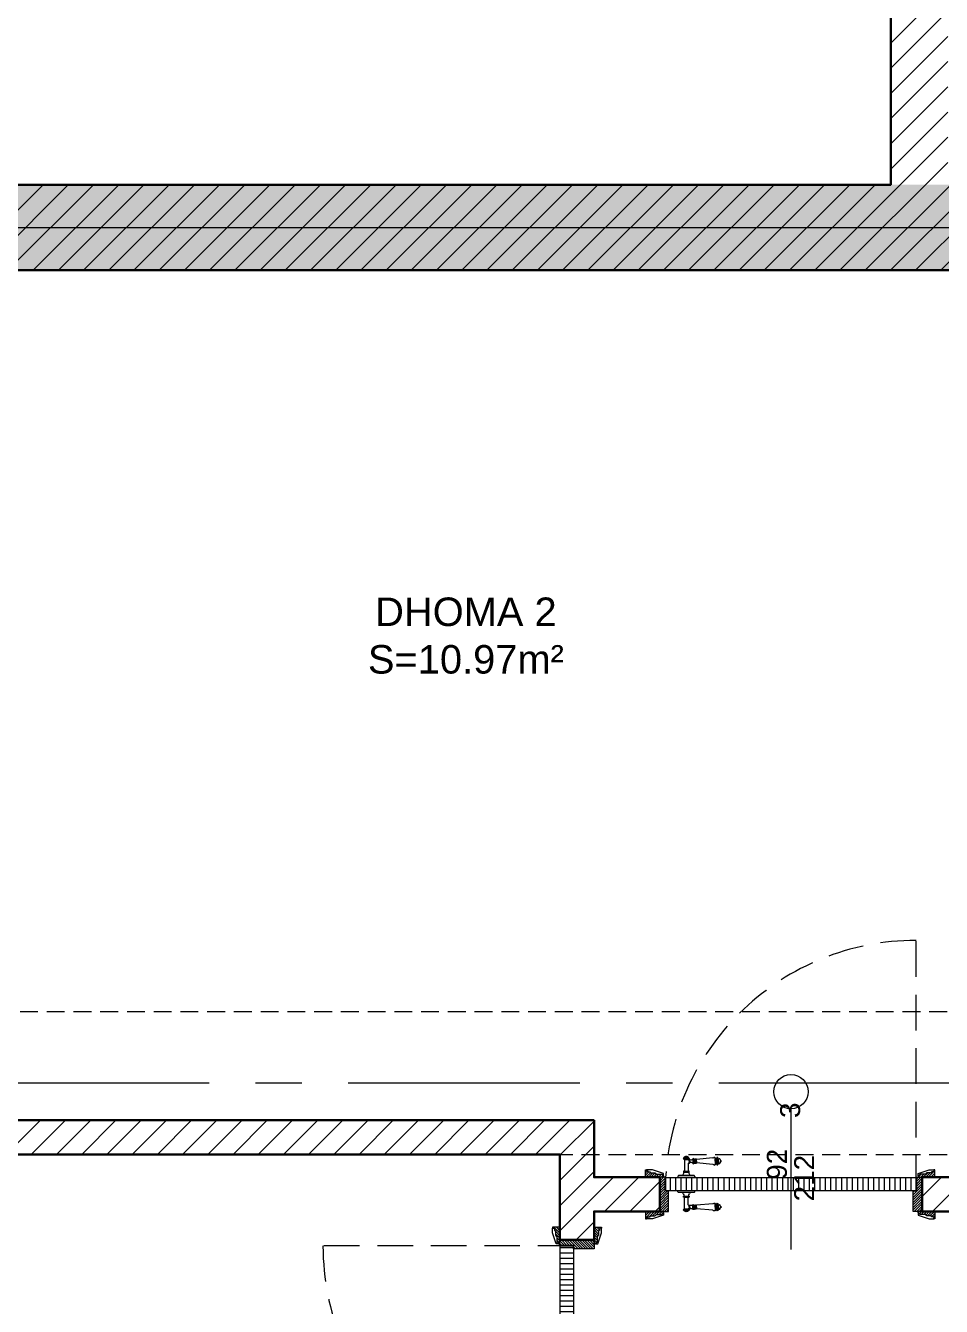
# Model space of a CAD drawing. Header units: centimetres. Extents: x 92587 to 105438, y -55119 to -48334.
# Drawn here: x 93549.8 to 93870.9, y -51350.6 to -50901.6 of the extents above; entities that cross this region are included whole.
import ezdxf

# ---------------------------------------------------------------- set-up
doc = ezdxf.new("R2010")
doc.units = ezdxf.units.CM
doc.header["$LTSCALE"] = 50
doc.header["$MEASUREMENT"] = 0
doc.linetypes.add('AXES', pattern=[2, 1.25, -0.25, 0.25, -0.25])
doc.linetypes.add('CACHE', pattern=[0.375, 0.25, -0.125])
doc.layers.get('0').update_dxf_attribs({"color": 8})
doc.layers.add('AXES', color=10, linetype='AXES')
doc.layers.add('TALUS', color=2, linetype='Continuous')
for name, color, linetype, lineweight in [('BETON CACHE', 4, 'CACHE', 5), ('CONSOLE ISOL.', 214, 'Continuous', 15), ('door', 44, 'Continuous', 5), ('MACONNERIE COUPE', 7, 'Continuous', 30), ('MACONNERIE HACHURE', 253, 'Continuous', 13)]:
    doc.layers.add(name, color=color, linetype=linetype, lineweight=lineweight)
doc.layers.add('DEMOL', color=7, linetype='Continuous', lineweight=60, true_color=0xa87e00)
doc.styles.add('GENERATED_STYLE_1', font='arial.ttf')
doc.styles.add('RS_TEXT_1.50', font='arial.ttf', dxfattribs={"height": 12.5})
doc.styles.add('RS_TXT_50', font='arial.ttf', dxfattribs={"height": 12.5})
doc.dimstyles.new('RS_50CM_LINEAIRE', dxfattribs={"dimscale": 5, "dimtxt": 12.5, "dimasz": 1.5, "dimexe": 1, "dimexo": 2.5, "dimgap": 1, "dimtad": 1, "dimdec": 1, "dimrnd": 0.5, "dimdsep": 46, "dimtxsty": 'RS_TXT_50', "dimblk1": 'ARCHTICK', "dimblk2": 'ARCHTICK', "dimsah": 1, "dimcen": 2.5, "dimdle": 1, "dimclrt": 4, "dimadec": 0, "dimazin": 2, "dimtfac": 1, "dimtdec": 1, "dimtix": 1, "dimtmove": 2, "dimatfit": 3, "dimfxl": 1, "dimtolj": 1, "dimtzin": 0, "dimarcsym": 0})

# ---------------------------------------------------------------- blocks, each defined once
blk = doc.blocks.new('A$C1cd8c289')
at = {"layer": 'AXES', "lineweight": 5, "ltscale": 1.3}
blk.add_line((3195, -410), (-1985, -410), dxfattribs=at)
blk = doc.blocks.new('door900')
at = {"color": 0}
for p, q in [((-9.3, 67.7), (9.3, 67.7)), ((9.3, 65.2), (-9.3, 65.2)), ((-6.8, 71.5), (-6.8, 70.2)), ((-5.5, 71.5), (-6.8, 71.5)), ((-6.8, 70.2), (6.8, 70.2)), ((-6.8, 62.7), (-6.8, 24)), ((-6.8, 62.7), (6.8, 62.7)), ((-5.5, 71.5), (5.5, 71.5)), ((5.5, 71.5), (6.8, 71.5)), ((6.8, 71.5), (6.8, 70.2)), ((8.7, 62.7), (6.8, 62.7)), ((6.8, 49.1), (6.8, 24)), ((8.7, 50.9), (8.7, 50.9)), ((10.5, 56.8), (10.5, 62.5)), ((10.5, 56.8), (10.5, 51.1)), ((12.7, 56.8), (12.7, 62.5)), ((12.7, 56.8), (12.7, 51.1)), ((22.5, 63.8), (22.5, 49.8)), ((26.5, 56.8), (26.5, 63.8)), ((26.5, 63.8), (29.1, 63.8)), ((26.5, 63.8), (29.1, 63.8)), ((26.5, 56.8), (26.5, 49.8)), ((26.5, 49.8), (29.1, 49.8)), ((26.5, 49.8), (29.1, 49.8)), ((29.1, 63.8), (29.1, 62.8)), ((29.1, 62.8), (29.1, 56.8)), ((29.1, 50.8), (29.1, 56.8)), ((29.1, 50.8), (29.1, 49.8)), ((29.1, 49.8), (29.1, 49.8)), ((31.1, 62.8), (31.1, 56.8)), ((31.1, 50.8), (31.1, 56.8)), ((34.1, 56.8), (34.1, 62.8)), ((34.1, 62.8), (34.1, 56.8)), ((34.1, 50.8), (34.1, 56.8)), ((34.1, 56.8), (34.1, 50.8)), ((92.8, 68.1), (36.2, 62.8)), ((36.2, 56.8), (36.2, 62.8)), ((36.2, 56.8), (36.2, 50.8)), ((92.8, 45.5), (36.2, 50.8)), ((101.2, 67.3), (103.2, 68)), ((101.2, 56.8), (101.2, 67.3)), ((101.2, 56.8), (101.2, 46.3)), ((101.2, 46.3), (103.2, 45.7)), ((103.2, 68), (103.2, 67.7)), ((103.2, 56.8), (103.2, 68)), ((103.2, 56.8), (103.2, 46.3)), ((103.2, 45.9), (103.2, 45.7)), ((106.5, 68), (105.5, 67.3)), ((105.5, 56.8), (105.5, 67.3)), ((105.5, 56.8), (105.5, 46.3)), ((106.5, 45.7), (105.5, 46.3)), ((106.5, 56.8), (106.5, 68)), ((106.5, 56.8), (106.5, 45.7)), ((110.7, 68), (111.8, 67.3)), ((110.7, 56.8), (110.7, 68)), ((110.7, 56.8), (110.7, 45.7)), ((110.7, 45.7), (111.8, 46.3)), ((111.8, 56.8), (111.8, 67.3)), ((111.8, 66.2), (113.3, 66.2)), ((111.8, 56.8), (111.8, 46.3)), ((111.8, 47.5), (113.3, 47.5)), ((113.3, 56.8), (113.3, 66.2)), ((113.3, 56.8), (113.3, 47.5)), ((120.5, 56.8), (120.5, 58.6)), ((120.5, 56.8), (120.5, 55)), ((-30, 3), (-30, 0)), ((30, 0), (-30, 0)), ((27, 6), (-27, 6)), ((-8.3, 22.3), (8.3, 22.3)), ((-8.3, 18.3), (8.3, 18.3)), ((30, 3), (30, 0))]:
    blk.add_line(p, q, dxfattribs=at)
for centre, radius, start, end in [((-9.3, 66.5), 1.25, 90, 270), ((-6.8, 67.7), 2.51, 90.115, 179.885), ((-6.8, 65.2), 2.51, 180.115, 269.885), ((0, 64), 9.29, 53.4104, 126.5896), ((6.8, 67.7), 2.51, 0.115, 89.885), ((6.8, 65.2), 2.51, 270.115, 359.885), ((8.7, 49), 1.91, 88.7426, 178.1515), ((8.6, 64.9), 2.15, 272.7029, 297.6142), ((8.6, 48.8), 2.15, 62.3858, 87.2971), ((9.3, 66.5), 1.25, 270, 90), ((10, 62.5), 0.561, 3.7097, 127.9634), ((10, 51.1), 0.561, 232.0366, 356.2903), ((11.6, 62.5), 1.1, 0.0106, 179.9894), ((11.6, 51.1), 1.1, 180.0106, 359.9894), ((16.7, 70.5), 8.83, 243.5466, 311.3694), ((16.7, 43.2), 8.83, 48.6306, 116.4534), ((24.5, 63.7), 2.01, 4.1469, 175.8531), ((24.5, 50), 2.01, 184.1469, 355.8531), ((30.1, 62.8), 1.03, 0, 180.0014), ((30.1, 50.8), 1.03, 179.9972, 0), ((32.6, 62.8), 1.48, 0, 180), ((32.6, 50.8), 1.48, 180, 0), ((35.2, 62.8), 1.03, 0, 180), ((32.6, 62.8), 1.48, 1.563306237032948e-10, 2.08440831604393e-10), ((35.2, 50.8), 1.03, 180, 0), ((93.1, 72.5), 4.4, 266.3976, 315.6468), ((93.1, 41.1), 4.4, 44.3532, 93.6024), ((98.3, 67.4), 2.89, 358.3861, 135.6468), ((98.3, 46.2), 2.89, 224.3532, 1.6139), ((104.3, 67.6), 1.15, 170.914, 348.1019), ((104.3, 46.1), 1.15, 11.8981, 189.086), ((108.6, 68), 2.1, 0, 180), ((108.6, 45.7), 2.1, 180, 0), ((115.5, 62.5), 2.84, 13.4568, 140.4953), ((115.5, 51.2), 2.84, 219.5047, 346.5432), ((127.9, 65.2), 9.88, 191.9991, 221.6757), ((127.9, 48.5), 9.88, 138.3243, 168.0009), ((120.5, 56.8), 1.79, 0, 90), ((120.5, 56.8), 1.79, 270, 0), ((-27, 3), 3, 90, 180), ((-6.8, 6), 6, 130.5908, 180), ((-16.6, 16.6), 8.41, 314.3689, 12.0705), ((-8.3, 20.3), 2, 90, 270), ((-8.5, 24), 1.71, 275.059, 359.7825), ((8.5, 24), 1.71, 180.2175, 264.941), ((16.6, 16.6), 8.41, 167.9295, 225.6311), ((8.3, 20.3), 2, 270, 90), ((6.8, 6), 6, 0, 49.4092), ((27, 3), 3, 0, 90)]:
    blk.add_arc(centre, radius, start, end, dxfattribs=at)
blk = doc.blocks.new('_ArchTick')
at = {"color": 0, "linetype": 'ByBlock', "const_width": 0.15}
blk.add_lwpolyline([(-0.5, -0.5), (0.5, 0.5)], dxfattribs=at)
blk = doc.blocks.new('*D2856')
at = {"layer": 'Defpoints', "color": 0, "ltscale": 0.5, "transparency": 16777216}
for p in [(93429.11, -50828.34), (93934.11, -50987.36), (93429.11, -51247.36)]:
    blk.add_point(p, dxfattribs=at)
at = {"layer": 'TALUS', "color": 0, "lineweight": -2, "ltscale": 0.5, "transparency": 16777216}
for p, q in [((93429.11, -51234.86), (93429.11, -50823.34)), ((93934.11, -50974.86), (93934.11, -50823.34)), ((93939.11, -50828.34), (93424.11, -50828.34))]:
    blk.add_line(p, q, dxfattribs=at)
at = {"layer": 'TALUS', "color": 0, "lineweight": -2, "ltscale": 0.5, "transparency": 16777216, "xscale": 7.5, "yscale": 7.5, "zscale": 7.5, "rotation": 180}
blk.add_blockref('_ArchTick', (93429.11, -50828.34), dxfattribs=at)
at = {"layer": 'TALUS', "color": 0, "lineweight": -2, "ltscale": 0.5, "transparency": 16777216, "xscale": 7.5, "yscale": 7.5, "zscale": 7.5}
blk.add_blockref('_ArchTick', (93934.11, -50828.34), dxfattribs=at)
at = {"layer": 'TALUS', "color": 4, "ltscale": 0.5, "transparency": 16777216, "insert": (93681.61, -50816.96), "char_height": 12.5, "attachment_point": 5, "style": 'RS_TXT_50'}
blk.add_mtext('\\A1;505', dxfattribs=at)

msp = doc.modelspace()

# ---------------------------------------------------------------- hatches: boundary and pattern name
at = {"layer": 'door'}
h = msp.add_hatch(dxfattribs=at)
h.set_pattern_fill('ANSI31', color=256, scale=5, angle=900)
h.set_pattern_definition([(225, (241433.3658, -108524.3326), (0.4419417382, -0.4419417382), [])])
h.paths.add_polyline_path([(93772.11, -51317.36), (93775.25, -51317.36), (93775.25, -51310.18), (93773.99, -51310.18), (93773.99, -51305.36), (93772.11, -51305.36)])
edge = h.paths.add_edge_path()
edge.add_line((93768.36, -51319.25), (93768.78, -51319.25))
edge.add_line((93768.78, -51319.25), (93768.78, -51318.93))
edge.add_line((93768.78, -51318.93), (93770.54, -51318.93))
edge.add_line((93770.54, -51318.93), (93770.54, -51318.72))
edge.add_arc((93770.54, -51318.41), 0.314, 270, 360)
edge.add_line((93770.85, -51318.41), (93772.95, -51318.41))
edge.add_line((93772.95, -51318.41), (93772.95, -51318.2))
edge.add_arc((93772.95, -51317.89), 0.314, 270, 360)
edge.add_line((93773.26, -51317.89), (93773.47, -51317.89))
edge.add_line((93773.47, -51317.89), (93773.47, -51317.36))
edge.add_line((93773.47, -51317.36), (93767.11, -51317.36))
edge.add_line((93767.11, -51317.36), (93767.11, -51319.98))
edge.add_line((93767.11, -51319.98), (93767.52, -51319.98))
edge.add_line((93767.52, -51319.98), (93767.52, -51319.67))
edge.add_line((93767.52, -51319.67), (93767.94, -51319.67))
edge.add_arc((93768.36, -51319.67), 0.419, 90, 180, ccw=False)
edge = h.paths.add_edge_path()
edge.add_line((93768.36, -51303.48), (93768.78, -51303.48))
edge.add_line((93768.78, -51303.48), (93768.78, -51303.79))
edge.add_line((93768.78, -51303.79), (93770.54, -51303.79))
edge.add_line((93770.54, -51303.79), (93770.54, -51304))
edge.add_arc((93770.54, -51304.31), 0.314, 0, 90, ccw=False)
edge.add_line((93770.85, -51304.31), (93772.95, -51304.31))
edge.add_line((93772.95, -51304.31), (93772.95, -51304.52))
edge.add_arc((93772.95, -51304.84), 0.314, 0, 90, ccw=False)
edge.add_line((93773.26, -51304.84), (93773.47, -51304.84))
edge.add_line((93773.47, -51304.84), (93773.47, -51305.36))
edge.add_line((93773.47, -51305.36), (93767.11, -51305.36))
edge.add_line((93767.11, -51305.36), (93767.11, -51302.74))
edge.add_line((93767.11, -51302.74), (93767.52, -51302.74))
edge.add_line((93767.52, -51302.74), (93767.52, -51303.06))
edge.add_line((93767.52, -51303.06), (93767.94, -51303.06))
edge.add_arc((93768.36, -51303.06), 0.419, 180, 270)
h = msp.add_hatch(dxfattribs=at)
h.set_pattern_fill('ANSI31', color=256, scale=15, angle=405)
h.set_pattern_definition([(90, (47924.6507, -152571.765), (-1.875, 2e-15), [])])
h.paths.add_polyline_path([(93862.01, -51310.13), (93774.2, -51310.13), (93774.2, -51305.41), (93862.01, -51305.41)])
h = msp.add_hatch(dxfattribs=at)
h.set_pattern_fill('ANSI31', color=256, scale=5, angle=900)
h.set_pattern_definition([(225, (241433.3658, -108524.3326), (0.4419417382, -0.4419417382), [])])
edge = h.paths.add_edge_path()
edge.add_line((93867.86, -51319.25), (93867.44, -51319.25))
edge.add_line((93867.44, -51319.25), (93867.44, -51318.93))
edge.add_line((93867.44, -51318.93), (93865.68, -51318.93))
edge.add_line((93865.68, -51318.93), (93865.68, -51318.72))
edge.add_arc((93865.68, -51318.41), 0.314, 180, 270, ccw=False)
edge.add_line((93865.37, -51318.41), (93863.27, -51318.41))
edge.add_line((93863.27, -51318.41), (93863.27, -51318.2))
edge.add_arc((93863.27, -51317.89), 0.314, 180, 270, ccw=False)
edge.add_line((93862.96, -51317.89), (93862.75, -51317.89))
edge.add_line((93862.75, -51317.89), (93862.75, -51317.36))
edge.add_line((93862.75, -51317.36), (93868.61, -51317.36))
edge.add_line((93868.61, -51317.36), (93868.61, -51319.98))
edge.add_line((93868.61, -51319.98), (93868.2, -51319.98))
edge.add_line((93868.2, -51319.98), (93868.2, -51319.67))
edge.add_line((93868.2, -51319.67), (93868.28, -51319.67))
edge.add_arc((93867.86, -51319.67), 0.419, 360, 450)
h.paths.add_polyline_path([(93864.11, -51317.36), (93860.97, -51317.36), (93860.97, -51310.18), (93862.22, -51310.18), (93862.22, -51305.36), (93864.11, -51305.36)])
edge = h.paths.add_edge_path()
edge.add_line((93867.86, -51303.48), (93867.44, -51303.48))
edge.add_line((93867.44, -51303.48), (93867.44, -51303.79))
edge.add_line((93867.44, -51303.79), (93865.68, -51303.79))
edge.add_line((93865.68, -51303.79), (93865.68, -51304))
edge.add_arc((93865.68, -51304.31), 0.314, 90, 180)
edge.add_line((93865.37, -51304.31), (93863.27, -51304.31))
edge.add_line((93863.27, -51304.31), (93863.27, -51304.52))
edge.add_arc((93863.27, -51304.84), 0.314, 90, 180)
edge.add_line((93862.96, -51304.84), (93862.75, -51304.84))
edge.add_line((93862.75, -51304.84), (93862.75, -51305.36))
edge.add_line((93862.75, -51305.36), (93868.61, -51305.36))
edge.add_line((93868.61, -51305.36), (93868.61, -51302.74))
edge.add_line((93868.61, -51302.74), (93868.2, -51302.74))
edge.add_line((93868.2, -51302.74), (93868.2, -51303.06))
edge.add_line((93868.2, -51303.06), (93868.28, -51303.06))
edge.add_arc((93867.86, -51303.06), 0.419, -90, 0, ccw=False)
h = msp.add_hatch(dxfattribs=at)
h.set_pattern_fill('ANSI31', color=256, scale=5, angle=990)
h.set_pattern_definition([(315, (150526.07865, 93141.89515), (0.4419417382, 0.4419417382), [])])
edge = h.paths.add_edge_path()
edge.add_line((93750.99, -51323.61), (93750.99, -51324.03))
edge.add_line((93750.99, -51324.03), (93750.68, -51324.03))
edge.add_line((93750.68, -51324.03), (93750.68, -51325.79))
edge.add_line((93750.68, -51325.79), (93750.47, -51325.79))
edge.add_arc((93750.16, -51325.79), 0.314, 270, 360, ccw=False)
edge.add_line((93750.16, -51326.11), (93750.16, -51328.2))
edge.add_line((93750.16, -51328.2), (93749.95, -51328.2))
edge.add_arc((93749.63, -51328.2), 0.314, -90, 0, ccw=False)
edge.add_line((93749.63, -51328.51), (93749.63, -51328.72))
edge.add_line((93749.63, -51328.72), (93749.11, -51328.72))
edge.add_line((93749.11, -51328.72), (93749.11, -51322.86))
edge.add_line((93749.11, -51322.86), (93751.73, -51322.86))
edge.add_line((93751.73, -51322.86), (93751.73, -51323.27))
edge.add_line((93751.73, -51323.27), (93751.41, -51323.27))
edge.add_line((93751.41, -51323.27), (93751.41, -51323.19))
edge.add_arc((93751.41, -51323.61), 0.419, 90, 180)
h.paths.add_polyline_path([(93749.11, -51327.36), (93749.11, -51330.51), (93741.93, -51330.51), (93741.93, -51329.25), (93737.11, -51329.25), (93737.11, -51327.36)])
edge = h.paths.add_edge_path()
edge.add_line((93735.22, -51323.61), (93735.22, -51324.03))
edge.add_line((93735.22, -51324.03), (93735.54, -51324.03))
edge.add_line((93735.54, -51324.03), (93735.54, -51325.79))
edge.add_line((93735.54, -51325.79), (93735.75, -51325.79))
edge.add_arc((93736.06, -51325.79), 0.314, 180, 270)
edge.add_line((93736.06, -51326.11), (93736.06, -51328.2))
edge.add_line((93736.06, -51328.2), (93736.27, -51328.2))
edge.add_arc((93736.58, -51328.2), 0.314, 180, 270)
edge.add_line((93736.58, -51328.51), (93736.58, -51328.72))
edge.add_line((93736.58, -51328.72), (93737.11, -51328.72))
edge.add_line((93737.11, -51328.72), (93737.11, -51322.86))
edge.add_line((93737.11, -51322.86), (93734.49, -51322.86))
edge.add_line((93734.49, -51322.86), (93734.49, -51323.27))
edge.add_line((93734.49, -51323.27), (93734.8, -51323.27))
edge.add_line((93734.8, -51323.27), (93734.8, -51323.19))
edge.add_arc((93734.8, -51323.61), 0.419, 0, 90, ccw=False)
h = msp.add_hatch(dxfattribs=at)
h.set_pattern_fill('ANSI31', color=256, scale=15, angle=495)
h.set_pattern_definition([(180, (194573.511, -100366.82), (-1e-15, -1.875), [])])
h.paths.add_polyline_path([(93741.88, -51329.46), (93741.88, -51417.27), (93737.16, -51417.27), (93737.16, -51329.46)])
at = {"layer": 'MACONNERIE HACHURE'}
h = msp.add_hatch(dxfattribs=at)
h.set_pattern_fill('ANSI31', color=256, scale=50, style=0)
h.set_pattern_definition([(45, (0, 5835.283), (-4.41941738, 4.41941738), [])])
h.paths.add_polyline_path([(93729.11, -50527.36), (93729.11, -50358.36), (93801.11, -50358.36), (93801.11, -50337.36), (93779.11, -50337.36), (93779.11, -50332.36), (93959.11, -50332.36), (93959.11, -50344.36), (93909.11, -50344.36), (93909.11, -50517.36), (93887.11, -50517.36), (93887.11, -50505.36), (93897.11, -50505.36), (93897.11, -50344.36), (93806.11, -50344.36), (93806.11, -50363.36), (93749.11, -50363.36), (93749.11, -50505.36), (93805.11, -50505.36), (93805.11, -50517.36), (93741.11, -50517.36), (93741.11, -50527.36)])
h.paths.add_polyline_path([(94298.94, -51192.36), (94249.11, -51192.36), (94249.11, -51152.36), (94298.94, -51152.36)])
h.paths.add_polyline_path([(94459.11, -51192.36), (94419.11, -51192.36), (94419.11, -51152.36), (94459.11, -51152.36)])
h.paths.add_polyline_path([(94319.11, -51547.36), (94229.11, -51547.36), (94229.11, -51487.36), (94076.11, -51487.36), (94076.11, -51547.36), (94064.11, -51547.36), (94064.11, -51427.36), (94084.11, -51427.36), (94084.11, -51462.36), (94249.11, -51462.36), (94249.11, -51511.36), (94319.11, -51511.36), (94319.11, -51462.36), (94354.11, -51462.36), (94354.11, -51482.36), (94344.11, -51482.36), (94344.11, -51532.36), (94319.11, -51532.36), (94319.11, -51516.36), (94249.11, -51516.36), (94249.11, -51542.36), (94319.11, -51542.36)])
h.paths.add_polyline_path([(93749.11, -49932.36), (93849.11, -49932.36), (93849.11, -49907.36), (93749.11, -49907.36)])
h.paths.add_polyline_path([(93514.11, -51940.47), (93489.11, -51940.47), (93489.11, -51987.36), (93514.11, -51987.36)])
h.paths.add_polyline_path([(93514.11, -50042.36), (93489.11, -50042.36), (93489.11, -50022.36), (93514.11, -50022.36)])
h.paths.add_polyline_path([(94196.61, -51192.36), (94214.11, -51192.36), (94214.11, -51172.36), (94196.61, -51172.36)])
h.paths.add_polyline_path([(93874.11, -51305.36), (93864.11, -51305.36), (93864.11, -51317.36), (93904.11, -51317.36), (93904.11, -51305.36), (93894.11, -51305.36), (93894.11, -50987.36), (94064.11, -50987.36), (94064.11, -51305.36), (93986.1, -51305.36), (93986.1, -51317.36), (94064.11, -51317.36), (94064.11, -51327.36), (94084.11, -51327.36), (94084.11, -51192.36), (94096.61, -51192.36), (94096.61, -51172.36), (94084.11, -51172.36), (94084.11, -50957.36), (94063.11, -50957.36), (94063.11, -50627.36), (93965.1, -50627.36), (93965.1, -50639.36), (94043.11, -50639.36), (94043.11, -50957.36), (93873.11, -50957.36), (93873.11, -50639.36), (93883.11, -50639.36), (93883.11, -50627.36), (93843.11, -50627.36), (93843.11, -50639.36), (93853.11, -50639.36), (93853.11, -50957.36), (93514.11, -50957.36), (93514.11, -50912.36), (93489.11, -50912.36), (93489.11, -50962.36), (93379.11, -50962.36), (93379.11, -50982.36), (93489.11, -50982.36), (93489.11, -51032.36), (93514.11, -51032.36), (93514.11, -50987.36), (93874.11, -50987.36)])
h.paths.add_polyline_path([(93706.11, -50332.36), (93706.11, -50352.36), (93404.11, -50352.36), (93404.11, -50417.36), (93379.11, -50417.36), (93379.11, -50327.36), (93489.11, -50327.36), (93489.11, -50312.36), (93514.11, -50312.36), (93514.11, -50332.36)])
h.paths.add_polyline_path([(94149.11, -50235.36), (94174.11, -50235.36), (94174.11, -50513.36), (94226.11, -50513.36), (94226.11, -50535.36), (94214.11, -50535.36), (94214.11, -50525.36), (94089.11, -50525.36), (94089.11, -50513.36), (94149.11, -50513.36)])
h.paths.add_polyline_path([(94174.11, -50162.36), (94174.11, -50142.36), (94224.11, -50142.36), (94224.11, -50022.36), (94249.11, -50022.36), (94249.11, -50137.36), (94266.61, -50137.36), (94266.61, -50162.36)])
h.paths.add_polyline_path([(93514.11, -49972.36), (93514.11, -49932.36), (93569.11, -49932.36), (93569.11, -49907.36), (93489.11, -49907.36), (93489.11, -49972.36)])
h.paths.add_polyline_path([(94089.11, -49932.36), (94029.11, -49932.36), (94029.11, -49907.36), (94114.11, -49907.36), (94114.11, -49972.36), (94114.11, -49972.36), (94114.11, -50022.36), (94089.11, -50022.36)])
h.paths.add_polyline_path([(93514.11, -51612.36), (93514.11, -51670.47), (93489.11, -51670.47), (93489.11, -51617.36), (93379.11, -51617.36), (93379.11, -51527.36), (93404.11, -51527.36), (93404.11, -51592.36), (93737.11, -51592.36), (93737.11, -51419.36), (93749.11, -51419.36), (93749.11, -51427.36), (93805.11, -51427.36), (93805.11, -51439.36), (93749.11, -51439.36), (93749.11, -51587.36), (93897.11, -51587.36), (93897.11, -51439.36), (93887.11, -51439.36), (93887.11, -51427.36), (93909.11, -51427.36), (93909.11, -51600.36), (93958.97, -51600.36), (93958.97, -51612.36)])
h.paths.add_polyline_path([(93749.11, -51285.36), (93749.11, -51305.36), (93772.11, -51305.36), (93772.11, -51317.36), (93749.11, -51317.36), (93749.11, -51327.36), (93737.11, -51327.36), (93737.11, -51297.36), (93514.11, -51297.36), (93514.11, -51285.36)], flags=17)
h.paths.add_polyline_path([(93729.11, -50647.36), (93514.11, -50647.36), (93514.11, -50659.36), (93741.11, -50659.36), (93741.11, -50639.36), (93751.11, -50639.36), (93751.11, -50627.36), (93741.11, -50627.36), (93741.11, -50619.36), (93729.11, -50619.36)])
h.paths.add_polyline_path([(94314.11, -50647.36), (94314.11, -50635.36), (94226.11, -50635.36), (94226.11, -50627.36), (94214.11, -50627.36), (94214.11, -50647.36)])
h.paths.add_polyline_path([(93404.11, -51297.36), (93379.11, -51297.36), (93379.11, -51347.36), (93404.11, -51347.36)])
h.paths.add_polyline_path([(93404.11, -50647.36), (93379.11, -50647.36), (93379.11, -50597.36), (93404.11, -50597.36)])
h.paths.add_polyline_path([(93514.11, -51247.36), (93489.11, -51247.36), (93489.11, -51192.47), (93514.11, -51192.47)], flags=17)
h.paths.add_polyline_path([(93514.11, -50697.36), (93489.11, -50697.36), (93489.11, -50752.25), (93514.11, -50752.25)], flags=17)
h.paths.add_polyline_path([(94659.28, -51192.36), (94709.11, -51192.36), (94709.11, -51152.36), (94659.28, -51152.36)])
h.paths.add_polyline_path([(94499.11, -51192.36), (94539.11, -51192.36), (94539.11, -51152.36), (94499.11, -51152.36)])
h.paths.add_polyline_path([(94344.11, -52012.36), (94364.11, -52012.36), (94364.11, -52037.36), (94344.11, -52037.36)])
h.paths.add_polyline_path([(94029.11, -52012.36), (94029.11, -52037.36), (94209.11, -52037.36), (94209.11, -52012.36)])
h.paths.add_polyline_path([(94639.11, -51547.36), (94729.11, -51547.36), (94729.11, -51487.36), (94882.11, -51487.36), (94882.11, -51547.36), (94894.11, -51547.36), (94894.11, -51427.36), (94874.11, -51427.36), (94874.11, -51462.36), (94709.11, -51462.36), (94709.11, -51511.36), (94639.11, -51511.36), (94639.11, -51462.36), (94454.11, -51462.36), (94454.11, -51482.36), (94614.11, -51482.36), (94614.11, -51532.36), (94639.11, -51532.36), (94639.11, -51516.36), (94709.11, -51516.36), (94709.11, -51542.36), (94639.11, -51542.36)])
h.paths.add_polyline_path([(95209.11, -49932.36), (95109.11, -49932.36), (95109.11, -49907.36), (95209.11, -49907.36)])
h.paths.add_polyline_path([(95444.11, -51940.47), (95469.11, -51940.47), (95469.11, -51987.36), (95444.11, -51987.36)])
h.paths.add_polyline_path([(95444.11, -50042.36), (95469.11, -50042.36), (95469.11, -50022.36), (95444.11, -50022.36)])
h.paths.add_polyline_path([(94761.61, -51192.36), (94744.11, -51192.36), (94744.11, -51172.36), (94761.61, -51172.36)])
h.paths.add_polyline_path([(94464.11, -50162.36), (94446.61, -50162.36), (94446.61, -50137.36), (94464.11, -50137.36), (94464.11, -49972.36), (94494.11, -49972.36), (94494.11, -50137.36), (94511.72, -50137.36), (94511.72, -50162.36), (94494.11, -50162.36), (94494.11, -50635.36), (94562.11, -50635.36), (94562.11, -50647.36), (94494.11, -50647.36), (94494.11, -50822.36), (94464.11, -50822.36), (94464.11, -50647.36), (94396.11, -50647.36), (94396.11, -50635.36), (94464.11, -50635.36)])
h.paths.add_polyline_path([(95084.11, -51305.36), (95094.11, -51305.36), (95094.11, -51317.36), (95054.11, -51317.36), (95054.11, -51305.36), (95064.11, -51305.36), (95064.11, -50987.36), (94894.11, -50987.36), (94894.11, -51305.36), (94972.12, -51305.36), (94972.12, -51317.36), (94894.11, -51317.36), (94894.11, -51327.36), (94874.11, -51327.36), (94874.11, -51192.36), (94861.61, -51192.36), (94861.61, -51172.36), (94874.11, -51172.36), (94874.11, -50957.36), (94895.11, -50957.36), (94895.11, -50627.36), (94993.12, -50627.36), (94993.12, -50639.36), (94915.11, -50639.36), (94915.11, -50957.36), (95085.11, -50957.36), (95085.11, -50639.36), (95075.11, -50639.36), (95075.11, -50627.36), (95115.11, -50627.36), (95115.11, -50639.36), (95105.11, -50639.36), (95105.11, -50957.36), (95444.11, -50957.36), (95444.11, -50912.36), (95469.11, -50912.36), (95469.11, -50962.36), (95579.11, -50962.36), (95579.11, -50982.36), (95469.11, -50982.36), (95469.11, -51032.36), (95444.11, -51032.36), (95444.11, -50987.36), (95084.11, -50987.36)])
h.paths.add_polyline_path([(95229.11, -50358.36), (95157.11, -50358.36), (95157.11, -50337.36), (95179.11, -50337.36), (95179.11, -50332.36), (94999.11, -50332.36), (94999.11, -50344.36), (95049.11, -50344.36), (95049.11, -50517.36), (95071.11, -50517.36), (95071.11, -50505.36), (95061.11, -50505.36), (95061.11, -50344.36), (95152.11, -50344.36), (95152.11, -50363.36), (95209.11, -50363.36), (95209.11, -50505.36), (95153.11, -50505.36), (95153.11, -50517.36), (95217.11, -50517.36), (95217.11, -50527.36), (95229.11, -50527.36)])
h.paths.add_polyline_path([(95252.11, -50332.36), (95252.11, -50352.36), (95554.11, -50352.36), (95554.11, -50417.36), (95579.11, -50417.36), (95579.11, -50327.36), (95469.11, -50327.36), (95469.11, -50312.36), (95444.11, -50312.36), (95444.11, -50332.36)])
h.paths.add_polyline_path([(94809.11, -50235.36), (94784.11, -50235.36), (94784.11, -50513.36), (94732.11, -50513.36), (94732.11, -50535.36), (94744.11, -50535.36), (94744.11, -50525.36), (94869.11, -50525.36), (94869.11, -50513.36), (94809.11, -50513.36)])
h.paths.add_polyline_path([(94784.11, -50162.36), (94784.11, -50142.36), (94734.11, -50142.36), (94734.11, -50022.36), (94709.11, -50022.36), (94709.11, -50137.36), (94691.61, -50137.36), (94691.61, -50162.36)])
h.paths.add_polyline_path([(95444.11, -49972.36), (95444.11, -49932.36), (95389.11, -49932.36), (95389.11, -49907.36), (95469.11, -49907.36), (95469.11, -49972.36)])
h.paths.add_polyline_path([(94869.11, -49932.36), (94929.11, -49932.36), (94929.11, -49907.36), (94844.11, -49907.36), (94844.11, -49972.36), (94844.11, -49972.36), (94844.11, -50022.36), (94869.11, -50022.36)])
h.paths.add_polyline_path([(93514.11, -52012.36), (93569.11, -52012.36), (93569.11, -52037.36), (93514.11, -52037.36)])
h.paths.add_polyline_path([(93749.11, -52012.36), (93749.11, -52037.36), (93849.11, -52037.36), (93849.11, -52012.36)])
h.paths.add_polyline_path([(94464.11, -52012.36), (94614.11, -52012.36), (94614.11, -52037.36), (94464.11, -52037.36)])
h.paths.add_polyline_path([(94749.11, -52012.36), (95444.11, -52012.36), (95444.11, -52037.36), (94749.11, -52037.36)])
h.paths.add_polyline_path([(95444.11, -51612.36), (95444.11, -51670.47), (95469.11, -51670.47), (95469.11, -51617.36), (95579.11, -51617.36), (95579.11, -51527.36), (95554.11, -51527.36), (95554.11, -51592.36), (95221.11, -51592.36), (95221.11, -51419.36), (95209.11, -51419.36), (95209.11, -51427.36), (95153.11, -51427.36), (95153.11, -51439.36), (95209.11, -51439.36), (95209.11, -51587.36), (95061.11, -51587.36), (95061.11, -51439.36), (95071.11, -51439.36), (95071.11, -51427.36), (95049.11, -51427.36), (95049.11, -51600.36), (94999.24, -51600.36), (94999.24, -51612.36)])
h.paths.add_polyline_path([(95209.11, -51285.36), (95209.11, -51305.36), (95186.11, -51305.36), (95186.11, -51317.36), (95209.11, -51317.36), (95209.11, -51327.36), (95221.11, -51327.36), (95221.11, -51297.36), (95444.11, -51297.36), (95444.11, -51285.36)], flags=17)
h.paths.add_polyline_path([(95229.11, -50647.36), (95444.11, -50647.36), (95444.11, -50659.36), (95217.11, -50659.36), (95217.11, -50639.36), (95207.11, -50639.36), (95207.11, -50627.36), (95217.11, -50627.36), (95217.11, -50619.36), (95229.11, -50619.36)])
h.paths.add_polyline_path([(94644.11, -50647.36), (94644.11, -50635.36), (94732.11, -50635.36), (94732.11, -50627.36), (94744.11, -50627.36), (94744.11, -50647.36)])
h.paths.add_polyline_path([(95554.11, -51297.36), (95579.11, -51297.36), (95579.11, -51347.36), (95554.11, -51347.36)])
h.paths.add_polyline_path([(95554.11, -50647.36), (95579.11, -50647.36), (95579.11, -50597.36), (95554.11, -50597.36)])
h.paths.add_polyline_path([(95444.11, -51247.36), (95469.11, -51247.36), (95469.11, -51192.47), (95444.11, -51192.47)], flags=17)
h.paths.add_polyline_path([(95444.11, -50697.36), (95469.11, -50697.36), (95469.11, -50752.25), (95444.11, -50752.25)], flags=17)
at = {"layer": 'TALUS', "ltscale": 0.5, "true_color": 0xf8991e, "transparency": 33554610}
h = msp.add_hatch(color=30, dxfattribs=at)
h.dxf.hatch_style = 1
h.paths.add_polyline_path([(94744.11, -51192.36), (94894.11, -51192.36), (94894.21, -50987.36), (95469.11, -50987.36), (95469.11, -50982.36), (95579.11, -50982.36), (95579.11, -50962.36), (95469.11, -50962.36), (95469.11, -50957.36), (94874.11, -50957.36), (94874.11, -51172.36), (94744.11, -51172.36)])
h.paths.add_polyline_path([(94214.11, -51192.36), (94064.11, -51192.36), (94064, -50987.36), (93489.11, -50987.36), (93489.11, -50982.36), (93379.11, -50982.36), (93379.11, -50962.36), (93489.11, -50962.36), (93489.11, -50957.36), (94084.11, -50957.36), (94084.11, -51172.36), (94214.11, -51172.36)])
h.paths.add_polyline_path([(94464.11, -50822.36), (94494.11, -50822.36), (94494.11, -49972.36), (94464.11, -49972.36)])

# ---------------------------------------------------------------- linework, layer by layer
at = {"layer": 'BETON CACHE', "lineweight": 5, "ltscale": 0.5}
msp.add_lwpolyline([(95579.11, -51247.36), (93379.11, -51247.36), (93379.11, -51297.36), (95579.11, -51297.36)], close=True, dxfattribs=at)
at = {"layer": 'CONSOLE ISOL.'}
for points in [[(93379.11, -50972.36), (94074.11, -50972.36), (94074.11, -51192.36), (94214.11, -51192.36), (94214.11, -50822.36), (94479.11, -50822.36), (94479.11, -49972.36), (94114.11, -49972.36), (94114.11, -49907.36), (93489.11, -49907.36), (93489.11, -49972.36), (93379.11, -49972.36), (93379.11, -50037.36), (93279.11, -50037.36), (93279.11, -50312.36), (93379.11, -50312.36)], [(94074.11, -51192.36), (94084.11, -51192.36), (94084.11, -51462.36), (94249.11, -51462.36), (94249.11, -51542.36), (94331.61, -51542.36), (94331.61, -52037.36), (93379.11, -52037.36), (93379.11, -51972.36), (93279.11, -51972.36), (93279.11, -51632.36), (93379.11, -51632.36), (93379.11, -50972.36), (94074.11, -50972.36)]]:
    msp.add_lwpolyline(points, close=True, dxfattribs=at)
at = {"layer": 'door', "linetype": 'CACHE'}
for p, q in [((93862.01, -51310.13), (93862.01, -51222.32)), ((93741.88, -51329.46), (93654.07, -51329.46))]:
    msp.add_line(p, q, dxfattribs=at)
at = {"layer": 'door'}
msp.add_line((93818.11, -51281.37), (93818.11, -51330.69), dxfattribs=at)
for points in [[(93768.36, -51303.48), (93768.78, -51303.48), (93768.78, -51303.79), (93770.54, -51303.79), (93770.54, -51304, -0.414214), (93770.85, -51304.31), (93772.95, -51304.31), (93772.95, -51304.52, -0.414214), (93773.26, -51304.84), (93773.47, -51304.84), (93773.47, -51305.36), (93767.11, -51305.36), (93767.11, -51302.74), (93767.52, -51302.74), (93767.52, -51303.06), (93767.94, -51303.06, 0.414214), (93768.36, -51303.48)], [(93867.86, -51303.48), (93867.44, -51303.48), (93867.44, -51303.79), (93865.68, -51303.79), (93865.68, -51304, 0.414214), (93865.37, -51304.31), (93863.27, -51304.31), (93863.27, -51304.52, 0.414214), (93862.96, -51304.84), (93862.75, -51304.84), (93862.75, -51305.36), (93868.61, -51305.36), (93868.61, -51302.74), (93868.2, -51302.74), (93868.2, -51303.06), (93868.28, -51303.06, -0.414214), (93867.86, -51303.48)], [(93768.36, -51319.25), (93768.78, -51319.25), (93768.78, -51318.93), (93770.54, -51318.93), (93770.54, -51318.72, 0.414214), (93770.85, -51318.41), (93772.95, -51318.41), (93772.95, -51318.2, 0.414214), (93773.26, -51317.89), (93773.47, -51317.89), (93773.47, -51317.36), (93767.11, -51317.36), (93767.11, -51319.98), (93767.52, -51319.98), (93767.52, -51319.67), (93767.94, -51319.67, -0.414214), (93768.36, -51319.25)], [(93867.86, -51319.25), (93867.44, -51319.25), (93867.44, -51318.93), (93865.68, -51318.93), (93865.68, -51318.72, -0.414214), (93865.37, -51318.41), (93863.27, -51318.41), (93863.27, -51318.2, -0.414214), (93862.96, -51317.89), (93862.75, -51317.89), (93862.75, -51317.36), (93868.61, -51317.36), (93868.61, -51319.98), (93868.2, -51319.98), (93868.2, -51319.67), (93868.28, -51319.67, 0.414214), (93867.86, -51319.25)], [(93735.22, -51323.61), (93735.22, -51324.03), (93735.54, -51324.03), (93735.54, -51325.79), (93735.75, -51325.79, 0.414214), (93736.06, -51326.11), (93736.06, -51328.2), (93736.27, -51328.2, 0.414214), (93736.58, -51328.51), (93736.58, -51328.72), (93737.11, -51328.72), (93737.11, -51322.86), (93734.49, -51322.86), (93734.49, -51323.27), (93734.8, -51323.27), (93734.8, -51323.19, -0.414214), (93735.22, -51323.61)], [(93750.99, -51323.61), (93750.99, -51324.03), (93750.68, -51324.03), (93750.68, -51325.79), (93750.47, -51325.79, -0.414214), (93750.16, -51326.11), (93750.16, -51328.2), (93749.95, -51328.2, -0.414214), (93749.63, -51328.51), (93749.63, -51328.72), (93749.11, -51328.72), (93749.11, -51322.86), (93751.73, -51322.86), (93751.73, -51323.27), (93751.41, -51323.27), (93751.41, -51323.19, 0.414214), (93750.99, -51323.61)]]:
    msp.add_lwpolyline(points, format="xyb", dxfattribs=at)
for points in [[(93773.47, -51304.84), (93773.47, -51304.11), (93769.61, -51302.74), (93767.52, -51302.74)], [(93772.11, -51317.36), (93775.25, -51317.36), (93775.25, -51310.18), (93773.99, -51310.18), (93773.99, -51305.36), (93772.11, -51305.36), (93772.11, -51317.36)], [(93862.01, -51310.13), (93774.2, -51310.13), (93774.2, -51305.41), (93862.01, -51305.41), (93862.01, -51310.13)], [(93864.11, -51317.36), (93860.97, -51317.36), (93860.97, -51310.18), (93862.22, -51310.18), (93862.22, -51305.36), (93864.11, -51305.36), (93864.11, -51317.36)], [(93862.75, -51304.84), (93862.75, -51304.11), (93866.6, -51302.74), (93868.2, -51302.74)], [(93773.47, -51317.89), (93773.47, -51318.62), (93769.61, -51319.98), (93767.52, -51319.98)], [(93862.75, -51317.89), (93862.75, -51318.62), (93866.6, -51319.98), (93868.2, -51319.98)], [(93736.58, -51328.72), (93735.85, -51328.72), (93734.49, -51324.87), (93734.49, -51323.27)], [(93749.63, -51328.72), (93750.37, -51328.72), (93751.73, -51324.87), (93751.73, -51323.27)], [(93749.11, -51327.36), (93749.11, -51330.51), (93741.93, -51330.51), (93741.93, -51329.25), (93737.11, -51329.25), (93737.11, -51327.36), (93749.11, -51327.36)], [(93741.88, -51329.46), (93741.88, -51417.27), (93737.16, -51417.27), (93737.16, -51329.46), (93741.88, -51329.46)]]:
    msp.add_lwpolyline(points, dxfattribs=at)
msp.add_circle((93818.11, -51275.37), 6, dxfattribs=at)
at = {"layer": 'door', "linetype": 'CACHE'}
for centre, start, end in [((93862.1, -51310.36), 90.0583, 176.7816), ((93742.1, -51329.37), 180.0583, 266.7816)]:
    msp.add_arc(centre, 88.04, start, end, dxfattribs=at)
at = {"layer": 'MACONNERIE COUPE'}
for points in [[(93883.11, -50627.36), (93843.11, -50627.36), (93843.11, -50639.36), (93853.11, -50639.36), (93853.11, -50957.36), (93514.11, -50957.36), (93514.11, -50912.36), (93489.11, -50912.36), (93489.11, -50962.36), (93379.11, -50962.36), (93379.11, -50982.36), (93489.11, -50982.36), (93489.11, -51032.36), (93514.11, -51032.36), (93514.11, -50987.36), (93874.11, -50987.36)], [(93874.11, -51305.36), (93864.11, -51305.36), (93864.11, -51317.36), (93904.11, -51317.36)]]:
    msp.add_lwpolyline(points, dxfattribs=at)
msp.add_lwpolyline([(93749.11, -51285.36), (93749.11, -51305.36), (93772.11, -51305.36), (93772.11, -51317.36), (93749.11, -51317.36), (93749.11, -51327.36), (93737.11, -51327.36), (93737.11, -51297.36), (93514.11, -51297.36), (93514.11, -51285.36)], close=True, dxfattribs=at)

# ---------------------------------------------------------------- block references
at = {"layer": 'door', "xscale": 0.1, "yscale": 0.1, "zscale": 0.1}
msp.add_blockref('door900', (93781.44, -51305.41), dxfattribs=at)
at = {"layer": 'door', "xscale": -0.1, "yscale": 0.1, "zscale": 0.1, "rotation": 180}
msp.add_blockref('door900', (93781.44, -51310.13), dxfattribs=at)
at = {"layer": 'MACONNERIE COUPE', "lineweight": 5, "ltscale": 0.5}
msp.add_blockref('A$C1cd8c289', (94709.11, -50862.36), dxfattribs=at)

# ---------------------------------------------------------------- texts
at = {"layer": 'DEMOL', "lineweight": -2, "insert": (93704.17, -51115.5), "char_height": 10, "width": 93.9293, "attachment_point": 5, "style": 'RS_TEXT_1.50'}
msp.add_mtext('DHOMA 2\\PS=10.97m²', dxfattribs=at)
at = {"layer": 'door', "char_height": 7, "rotation": 90, "style": 'GENERATED_STYLE_1'}
for s, insert, attachment_point in [('\\A1;\\pxql,t0;3', (93821.44, -51277.6), 9), ('\\A1;\\pxql,t0;92', (93809.68, -51295.38), 3), ('\\A1;\\pxql,t0;212', (93819.26, -51297.52), 3)]:
    msp.add_mtext(s, dxfattribs=dict(at, insert=insert, attachment_point=attachment_point))

# ---------------------------------------------------------------- dimensions: what is measured, and where the dimension line sits
at = {"layer": 'TALUS', "ltscale": 0.5}
dim = msp.add_linear_dim(base=(93429.11, -50828.34), p1=(93934.11, -50987.36), p2=(93429.11, -51247.36), dimstyle='RS_50CM_LINEAIRE', dxfattribs=at)
dim.commit()
dim.dimension.update_dxf_attribs({"geometry": '*D2856', "text_midpoint": (93681.61, -50816.96)})

doc.saveas('drawing.dxf')
